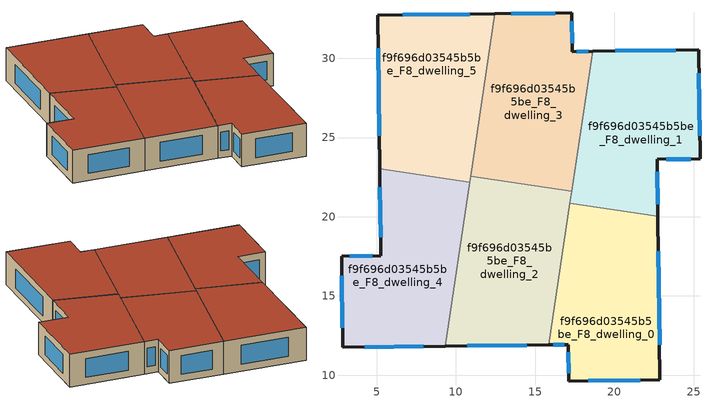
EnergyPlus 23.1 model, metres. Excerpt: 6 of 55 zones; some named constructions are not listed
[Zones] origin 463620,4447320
f9f696d03545b5be_F8_dwelling_0
 floor to f9f696d03545b5be_F7_dwelling_0 (EU_floor_Construction): 22.75,20.03 22.88,9.7 17.13,9.62 17.1,11.93 15.86,11.92 17.2,20.86 z24
 wall outside (EU_wall_Construction): 15.86,11.92 17.1,11.93 17.13,9.62 22.88,9.7 22.75,20.03 z24:27
 wall to f9f696d03545b5be_F8_dwelling_1 (EU_wall_Construction): 22.75,20.03 17.2,20.86 z24:27
 wall to f9f696d03545b5be_F8_dwelling_2 (EU_wall_Construction): 17.2,20.86 15.86,11.92 z24:27
 window (EU_Window_Construction): 17.11,11.44 17.12,10.12 / 16.13,11.92 16.84,11.93 / 22.85,11.91 22.78,17.81 / 18.36,9.64 21.65,9.68 z24.64:26.36
 roof outside (EU_roof_Construction): 22.88,9.7 22.75,20.03 17.2,20.86 15.86,11.92 17.1,11.93 17.13,9.62 z27
f9f696d03545b5be_F8_dwelling_1
 floor to f9f696d03545b5be_F7_dwelling_1 (EU_floor_Construction): 25.32,30.53 25.41,23.65 22.71,23.62 22.75,20.03 17.2,20.86 18.63,30.44 z24
 wall outside (EU_wall_Construction): 22.75,20.03 22.71,23.62 25.41,23.65 25.32,30.53 18.63,30.44 z24:27
 wall to f9f696d03545b5be_F8_dwelling_3 (EU_wall_Construction): 18.63,30.44 17.31,21.61 z24:27
 wall to f9f696d03545b5be_F8_dwelling_2 (EU_wall_Construction): 17.31,21.61 17.2,20.86 z24:27
 window (EU_Window_Construction): 23.89,30.51 20.06,30.46 / 25.39,25.12 25.34,29.06 / 23.29,23.62 24.83,23.64 / 22.74,20.8 22.72,22.85 z24.64:26.36
 roof outside (EU_roof_Construction): 22.75,20.03 22.71,23.62 25.41,23.65 25.32,30.53 18.63,30.44 17.2,20.86 z27
f9f696d03545b5be_F8_dwelling_2
 floor to f9f696d03545b5be_F7_dwelling_2 (EU_floor_Construction): 17.31,21.61 15.86,11.92 9.32,11.84 10.92,22.56 z24
 wall outside (EU_wall_Construction): 9.32,11.84 15.86,11.92 z24:27
 wall to f9f696d03545b5be_F8_dwelling_3 (EU_wall_Construction): 17.31,21.61 10.92,22.56 z24:27
 wall to f9f696d03545b5be_F8_dwelling_4 (EU_wall_Construction): 10.87,22.17 9.32,11.84 z24:27
 wall to f9f696d03545b5be_F8_dwelling_5 (EU_wall_Construction): 10.92,22.56 10.87,22.17 z24:27
 window (EU_Window_Construction): 10.72,11.86 14.46,11.9 z24.64:26.36
 roof outside (EU_roof_Construction): 15.86,11.92 17.31,21.61 10.92,22.56 9.32,11.84 z27
f9f696d03545b5be_F8_dwelling_3
 floor to f9f696d03545b5be_F7_dwelling_3 (EU_floor_Construction): 17.32,32.87 17.35,30.42 18.63,30.44 17.31,21.61 10.92,22.56 12.46,32.81 z24
 wall outside (EU_wall_Construction): 18.63,30.44 17.35,30.42 17.32,32.87 12.46,32.81 z24:27
 wall to f9f696d03545b5be_F8_dwelling_5 (EU_wall_Construction): 12.46,32.81 10.92,22.56 z24:27
 window (EU_Window_Construction): 16.28,32.85 13.5,32.82 / 17.34,30.95 17.33,32.34 / 18.36,30.44 17.63,30.43 z24.64:26.36
 roof outside (EU_roof_Construction): 17.31,21.61 18.63,30.44 17.35,30.42 17.32,32.87 12.46,32.81 10.92,22.56 z27
f9f696d03545b5be_F8_dwelling_4
 floor to f9f696d03545b5be_F7_dwelling_4 (EU_floor_Construction): 10.87,22.17 9.32,11.84 2.85,11.76 2.78,17.5 5.26,17.53 5.19,23.02 z24
 wall outside (EU_wall_Construction): 5.19,23.02 5.26,17.53 2.78,17.5 2.85,11.76 9.32,11.84 z24:27
 wall to f9f696d03545b5be_F8_dwelling_5 (EU_wall_Construction): 10.87,22.17 5.19,23.02 z24:27
 window (EU_Window_Construction): 2.79,16.27 2.83,12.99 / 4.73,17.52 3.31,17.5 / 5.2,21.85 5.24,18.71 / 4.23,11.78 7.93,11.82 z24.64:26.36
 roof outside (EU_roof_Construction): 9.32,11.84 10.87,22.17 5.19,23.02 5.26,17.53 2.78,17.5 2.85,11.76 z27
f9f696d03545b5be_F8_dwelling_5
 floor to f9f696d03545b5be_F7_dwelling_5 (EU_floor_Construction): 12.46,32.81 10.87,22.17 5.19,23.02 5.07,32.71 z24
 wall outside (EU_wall_Construction): 12.46,32.81 5.07,32.71 5.19,23.02 z24:27
 window (EU_Window_Construction): 5.09,30.64 5.16,25.1 / 10.87,32.79 6.65,32.73 z24.64:26.36
 roof outside (EU_roof_Construction): 10.87,22.17 12.46,32.81 5.07,32.71 5.19,23.02 z27
[SCHEDULE:FILE] Column Number=1; Rows to Skip at Top=0; Number of Hours of Data=8760; Column Separator=Comma; Interpolate to Timestep=No; Minutes per Item=60; Adjust Schedule for Daylight Savings=Yes
Name | File
EU_Step8_GainSchedule_f9f696d03545b5be_F3_dwelling_4_f000 | ../../schedules/f9f696d03545b5be/f9f696d03545b5be_F3_dwelling_4_f000_gain.csv
EU_Step8_GainSchedule_f9f696d03545b5be_F3_dwelling_5_f000 | ../../schedules/f9f696d03545b5be/f9f696d03545b5be_F3_dwelling_5_f000_gain.csv
EU_Step8_GainSchedule_f9f696d03545b5be_F4_dwelling_0_f000 | ../../schedules/f9f696d03545b5be/f9f696d03545b5be_F4_dwelling_0_f000_gain.csv
EU_Step8_GainSchedule_f9f696d03545b5be_F4_dwelling_1_f000 | ../../schedules/f9f696d03545b5be/f9f696d03545b5be_F4_dwelling_1_f000_gain.csv
EU_Step8_GainSchedule_f9f696d03545b5be_F4_dwelling_2_f000 | ../../schedules/f9f696d03545b5be/f9f696d03545b5be_F4_dwelling_2_f000_gain.csv
EU_Step8_GainSchedule_f9f696d03545b5be_F4_dwelling_3_f000 | ../../schedules/f9f696d03545b5be/f9f696d03545b5be_F4_dwelling_3_f000_gain.csv
EU_Step8_GainSchedule_f9f696d03545b5be_F4_dwelling_4_f000 | ../../schedules/f9f696d03545b5be/f9f696d03545b5be_F4_dwelling_4_f000_gain.csv
EU_Step8_GainSchedule_f9f696d03545b5be_F4_dwelling_5_f000 | ../../schedules/f9f696d03545b5be/f9f696d03545b5be_F4_dwelling_5_f000_gain.csv
